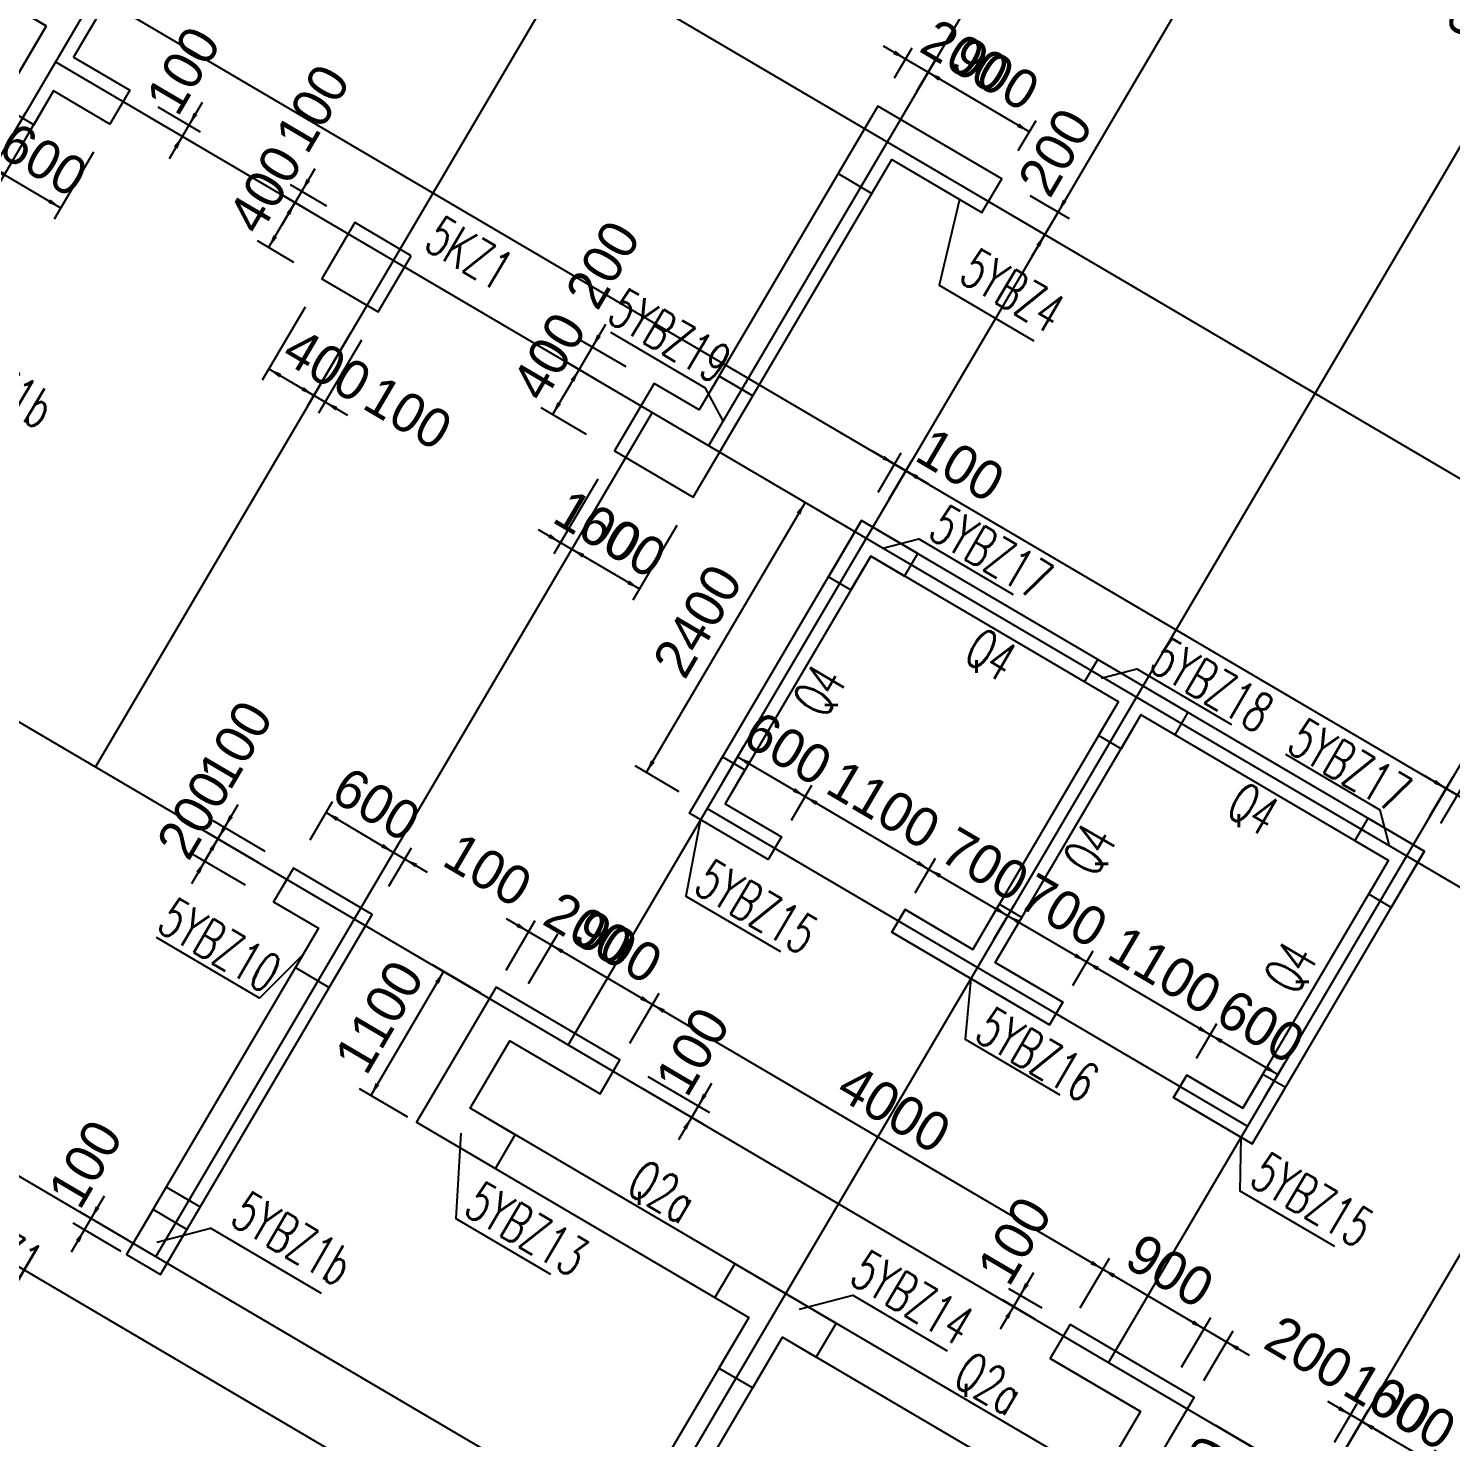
# Model space of a CAD drawing. Extents: x 387171 to 699106, y 11966 to 245688.
# Drawn here: x 504596 to 515486, y 173051 to 183844 of the extents above; entities that cross this region are included whole.
import ezdxf

# ---------------------------------------------------------------- set-up
doc = ezdxf.new("R2010")
doc.units = 0
doc.header["$LTSCALE"] = 100
doc.header["$MEASUREMENT"] = 0
doc.linetypes.add('DASHED', pattern=[19.05, 12.7, -6.35])
for name, color, linetype in [('b边缘构件', 235, 'Continuous'), ('colu-主楼', 7, 'Continuous'), ('COLU_DASH', 9, 'DASHED'), ('DIM', 3, 'Continuous'), ('DOTE', 253, 'Continuous'), ('wall-主楼', 2, 'Continuous'), ('Y阴影', 254, 'Continuous'), ('剪力墙身标注', 7, 'Continuous'), ('小尺寸', 4, 'Continuous'), ('边缘构件标注', 1, 'Continuous')]:
    doc.layers.add(name, color=color, linetype=linetype)
doc.styles.add('hztxt', font='hztxt')
doc.styles.get("Standard").update_dxf_attribs({"font": 'standard'})
doc.dimstyles.get("Standard").update_dxf_attribs({"dimtxt": 300, "dimasz": 100, "dimexe": 100, "dimexo": 250, "dimgap": 100, "dimtad": 0, "dimtoh": 1, "dimdec": 0, "dimdsep": 46, "dimcen": 0.09, "dimclrt": 7, "dimadec": 0, "dimazin": 0, "dimtfac": 1, "dimtdec": 4, "dimtofl": 0, "dimtmove": 0, "dimatfit": 3, "dimfxl": 1, "dimtolj": 1, "dimtzin": 0, "dimarcsym": 0})

# ---------------------------------------------------------------- blocks, each defined once
blk = doc.blocks.new('*D3024')
at = {"layer": '小尺寸', "color": 0, "linetype": 'ByBlock', "lineweight": -2}
for p, q in [((506790, 182769), (506536, 182338)), ((506880, 182483), (506602, 182647)), ((506829, 182397), (506551, 182561))]:
    blk.add_line(p, q, dxfattribs=at)
for points in [[(506688, 182596), (506725, 182691), (506753, 182674)], [(506637, 182510), (506601, 182415), (506572, 182432)]]:
    blk.add_solid(points, dxfattribs=at)
at = {"layer": '小尺寸', "color": 7, "linetype": 'Continuous', "lineweight": -2, "insert": (506772, 183232), "char_height": 300, "width": 476.67, "attachment_point": 5, "rotation": 59.5454, "style": 'hztxt'}
blk.add_mtext('100', dxfattribs=at)
blk = doc.blocks.new('*D3217')
at = {"layer": '小尺寸', "color": 0, "linetype": 'ByBlock', "lineweight": -2}
for p, q in [((506829, 182397), (506551, 182561)), ((506637, 182510), (506435, 182165)), ((506627, 182052), (506349, 182216))]:
    blk.add_line(p, q, dxfattribs=at)
for points in [[(506637, 182510), (506601, 182415), (506572, 182432)], [(506435, 182165), (506471, 182260), (506500, 182243)]]:
    blk.add_solid(points, dxfattribs=at)
at = {"layer": '小尺寸', "color": 7, "linetype": 'Continuous', "lineweight": -2, "insert": (506407, 182611), "char_height": 300, "width": 576.67, "attachment_point": 5, "rotation": 59.5454, "style": 'hztxt'}
blk.add_mtext('400', dxfattribs=at)
blk = doc.blocks.new('*D3450')
at = {"layer": '小尺寸', "color": 0, "linetype": 'ByBlock', "lineweight": -2}
for p, q in [((506716, 181710), (506386, 181150)), ((507060, 181507), (506731, 180947)), ((506437, 181236), (506782, 181033))]:
    blk.add_line(p, q, dxfattribs=at)
for points in [[(506437, 181236), (506531, 181200), (506515, 181171)], [(506782, 181033), (506687, 181070), (506704, 181098)]]:
    blk.add_solid(points, dxfattribs=at)
at = {"layer": '小尺寸', "color": 7, "linetype": 'Continuous', "lineweight": -2, "insert": (506883, 181264), "char_height": 300, "width": 576.67, "attachment_point": 5, "rotation": 329.5454, "style": 'hztxt'}
blk.add_mtext('400', dxfattribs=at)
blk = doc.blocks.new('*D3918')
at = {"layer": '小尺寸', "color": 0, "linetype": 'ByBlock', "lineweight": -2}
for p, q in [((507060, 181507), (506731, 180947)), ((507147, 181457), (506817, 180896)), ((506609, 181135), (507040, 180881))]:
    blk.add_line(p, q, dxfattribs=at)
for points in [[(506782, 181033), (506687, 181070), (506704, 181098)], [(506868, 180983), (506962, 180946), (506946, 180917)]]:
    blk.add_solid(points, dxfattribs=at)
at = {"layer": '小尺寸', "color": 7, "linetype": 'Continuous', "lineweight": -2, "insert": (507503, 180899), "char_height": 300, "width": 476.67, "attachment_point": 5, "rotation": 329.5454, "style": 'hztxt'}
blk.add_mtext('100', dxfattribs=at)
blk = doc.blocks.new('*D2906')
at = {"layer": '小尺寸', "color": 0, "linetype": 'ByBlock', "lineweight": -2}
for p, q in [((504572, 183195), (504275, 182688)), ((505093, 182896), (504792, 182384)), ((504325, 182775), (504842, 182470))]:
    blk.add_line(p, q, dxfattribs=at)
for points in [[(504325, 182775), (504420, 182738), (504403, 182709)], [(504842, 182470), (504748, 182507), (504765, 182535)]]:
    blk.add_solid(points, dxfattribs=at)
at = {"layer": '小尺寸', "color": 7, "linetype": 'Continuous', "lineweight": -2, "insert": (504711, 182838), "char_height": 300, "width": 556.67, "attachment_point": 5, "rotation": 329.5454, "style": 'hztxt'}
blk.add_mtext('600', dxfattribs=at)
blk = doc.blocks.new('*D1411')
at = {"layer": '小尺寸', "color": 0, "linetype": 'ByBlock', "lineweight": -2}
for p, q in [((505587, 183244), (505911, 183053)), ((505926, 183276), (505673, 182845)), ((505536, 183157), (505860, 182967))]:
    blk.add_line(p, q, dxfattribs=at)
for points in [[(505825, 183104), (505861, 183199), (505890, 183182)], [(505774, 183018), (505738, 182923), (505709, 182940)]]:
    blk.add_solid(points, dxfattribs=at)
at = {"layer": '小尺寸', "color": 7, "linetype": 'Continuous', "lineweight": -2, "insert": (505781, 183522), "char_height": 300, "width": 476.67, "attachment_point": 5, "rotation": 59.5454, "style": 'hztxt'}
blk.add_mtext('100', dxfattribs=at)
blk = doc.blocks.new('*D4312')
at = {"layer": '小尺寸', "color": 0, "linetype": 'ByBlock', "lineweight": -2}
for p, q in [((509015, 181576), (508711, 181059)), ((509172, 181252), (508827, 181455)), ((509071, 181079), (508726, 181282))]:
    blk.add_line(p, q, dxfattribs=at)
for points in [[(508914, 181404), (508950, 181499), (508979, 181482)], [(508812, 181231), (508776, 181137), (508747, 181154)]]:
    blk.add_solid(points, dxfattribs=at)
at = {"layer": '小尺寸', "color": 7, "linetype": 'Continuous', "lineweight": -2, "insert": (508995, 182035), "char_height": 300, "width": 566.67, "attachment_point": 5, "rotation": 59.5454, "style": 'hztxt'}
blk.add_mtext('200', dxfattribs=at)
blk = doc.blocks.new('*D176')
at = {"layer": '小尺寸', "color": 0, "linetype": 'ByBlock', "lineweight": -2}
for p, q in [((508812, 181231), (508609, 180887)), ((509071, 181079), (508726, 181282)), ((508868, 180734), (508523, 180937))]:
    blk.add_line(p, q, dxfattribs=at)
for points in [[(508812, 181231), (508776, 181137), (508747, 181154)], [(508609, 180887), (508646, 180981), (508674, 180964)]]:
    blk.add_solid(points, dxfattribs=at)
at = {"layer": '小尺寸', "color": 7, "linetype": 'Continuous', "lineweight": -2, "insert": (508582, 181332), "char_height": 300, "width": 576.67, "attachment_point": 5, "rotation": 59.5454, "style": 'hztxt'}
blk.add_mtext('400', dxfattribs=at)
blk = doc.blocks.new('*D414')
at = {"layer": '小尺寸', "color": 0, "linetype": 'ByBlock', "lineweight": -2}
for p, q in [((511140, 183711), (511658, 183407)), ((511228, 183465), (511363, 183696)), ((511400, 183364), (511536, 183595))]:
    blk.add_line(p, q, dxfattribs=at)
for points in [[(511313, 183610), (511218, 183646), (511235, 183675)], [(511485, 183508), (511580, 183472), (511563, 183443)]]:
    blk.add_solid(points, dxfattribs=at)
at = {"layer": '小尺寸', "color": 7, "linetype": 'Continuous', "lineweight": -2, "insert": (511768, 183632), "char_height": 300, "width": 566.67, "attachment_point": 5, "rotation": 329.5454, "style": 'hztxt'}
blk.add_mtext('200', dxfattribs=at)
blk = doc.blocks.new('*D387')
at = {"layer": '小尺寸', "color": 0, "linetype": 'ByBlock', "lineweight": -2}
for p, q in [((511400, 183364), (511536, 183595)), ((511485, 183508), (512261, 183052)), ((512176, 182908), (512312, 183138))]:
    blk.add_line(p, q, dxfattribs=at)
for points in [[(511485, 183508), (511580, 183472), (511563, 183443)], [(512261, 183052), (512166, 183089), (512183, 183117)]]:
    blk.add_solid(points, dxfattribs=at)
at = {"layer": '小尺寸', "color": 7, "linetype": 'Continuous', "lineweight": -2, "insert": (512000, 183496), "char_height": 300, "width": 556.67, "attachment_point": 5, "rotation": 329.5454, "style": 'hztxt'}
blk.add_mtext('900', dxfattribs=at)
blk = doc.blocks.new('*D626')
at = {"layer": '小尺寸', "color": 0, "linetype": 'ByBlock', "lineweight": -2}
for p, q in [((508957, 180392), (508620, 179820)), ((509043, 180342), (508706, 179769)), ((508499, 180007), (508930, 179754))]:
    blk.add_line(p, q, dxfattribs=at)
for points in [[(508671, 179906), (508576, 179942), (508593, 179971)], [(508757, 179855), (508852, 179819), (508835, 179790)]]:
    blk.add_solid(points, dxfattribs=at)
at = {"layer": '小尺寸', "color": 7, "linetype": 'Continuous', "lineweight": -2, "insert": (508958, 180027), "char_height": 300, "width": 476.67, "attachment_point": 5, "rotation": 329.5454, "style": 'hztxt'}
blk.add_mtext('100', dxfattribs=at)
blk = doc.blocks.new('*D3102')
at = {"layer": '小尺寸', "color": 0, "linetype": 'ByBlock', "lineweight": -2}
for p, q in [((509043, 180342), (508706, 179769)), ((509560, 180037), (509224, 179465)), ((508757, 179855), (509274, 179551))]:
    blk.add_line(p, q, dxfattribs=at)
for points in [[(508757, 179855), (508852, 179819), (508835, 179790)], [(509274, 179551), (509180, 179588), (509197, 179616)]]:
    blk.add_solid(points, dxfattribs=at)
at = {"layer": '小尺寸', "color": 7, "linetype": 'Continuous', "lineweight": -2, "insert": (509143, 179919), "char_height": 300, "width": 556.67, "attachment_point": 5, "rotation": 329.5454, "style": 'hztxt'}
blk.add_mtext('600', dxfattribs=at)
blk = doc.blocks.new('*D3319')
at = {"layer": '小尺寸', "color": 0, "linetype": 'ByBlock', "lineweight": -2}
for p, q in [((511056, 180608), (511487, 180355)), ((511102, 180291), (511279, 180593)), ((511188, 180241), (511365, 180542))]:
    blk.add_line(p, q, dxfattribs=at)
for points in [[(511228, 180507), (511134, 180543), (511150, 180572)], [(511314, 180456), (511409, 180420), (511392, 180391)]]:
    blk.add_solid(points, dxfattribs=at)
at = {"layer": '小尺寸', "color": 7, "linetype": 'Continuous', "lineweight": -2, "insert": (511733, 180500), "char_height": 300, "width": 476.67, "attachment_point": 5, "rotation": 329.5454, "style": 'hztxt'}
blk.add_mtext('100', dxfattribs=at)
blk = doc.blocks.new('*D3814')
at = {"layer": '小尺寸', "color": 0, "linetype": 'ByBlock', "lineweight": -2}
for p, q in [((515280, 178125), (515711, 177871)), ((515325, 177808), (515503, 178109)), ((515412, 177757), (515589, 178059))]:
    blk.add_line(p, q, dxfattribs=at)
for points in [[(515452, 178023), (515358, 178059), (515374, 178088)], [(515538, 177972), (515633, 177936), (515616, 177907)]]:
    blk.add_solid(points, dxfattribs=at)
at = {"layer": '小尺寸', "color": 7, "linetype": 'Continuous', "lineweight": -2, "insert": (515957, 178016), "char_height": 300, "width": 476.67, "attachment_point": 5, "rotation": 329.5454, "style": 'hztxt'}
blk.add_mtext('100', dxfattribs=at)
blk = doc.blocks.new('*D4048')
at = {"layer": '小尺寸', "color": 0, "linetype": 'ByBlock', "lineweight": -2}
for p, q in [((510795, 180066), (510457, 180264)), ((510543, 180213), (509327, 178145)), ((509578, 177997), (509241, 178195))]:
    blk.add_line(p, q, dxfattribs=at)
for points in [[(510543, 180213), (510507, 180119), (510478, 180136)], [(509327, 178145), (509363, 178239), (509392, 178222)]]:
    blk.add_solid(points, dxfattribs=at)
at = {"layer": '小尺寸', "color": 7, "linetype": 'Continuous', "lineweight": -2, "insert": (509720, 179306), "char_height": 300, "width": 785, "attachment_point": 5, "rotation": 59.5454, "style": 'hztxt'}
blk.add_mtext('2400', dxfattribs=at)
blk = doc.blocks.new('*D2157')
at = {"layer": '小尺寸', "color": 0, "linetype": 'ByBlock', "lineweight": -2}
for p, q in [((509921, 178085), (510077, 178351)), ((510026, 178265), (510543, 177961)), ((510438, 177781), (510594, 178047))]:
    blk.add_line(p, q, dxfattribs=at)
for points in [[(510026, 178265), (510121, 178229), (510104, 178200)], [(510543, 177961), (510449, 177997), (510466, 178026)]]:
    blk.add_solid(points, dxfattribs=at)
at = {"layer": '小尺寸', "color": 7, "linetype": 'Continuous', "lineweight": -2, "insert": (510411, 178328), "char_height": 300, "width": 556.67, "attachment_point": 5, "rotation": 329.5454, "style": 'hztxt'}
blk.add_mtext('600', dxfattribs=at)
blk = doc.blocks.new('*D2389')
at = {"layer": '小尺寸', "color": 0, "linetype": 'ByBlock', "lineweight": -2}
for p, q in [((510438, 177781), (510594, 178047)), ((510543, 177961), (511491, 177403)), ((511386, 177224), (511542, 177489))]:
    blk.add_line(p, q, dxfattribs=at)
for points in [[(510543, 177961), (510638, 177924), (510621, 177896)], [(511491, 177403), (511397, 177440), (511414, 177468)]]:
    blk.add_solid(points, dxfattribs=at)
at = {"layer": '小尺寸', "color": 7, "linetype": 'Continuous', "lineweight": -2, "insert": (511144, 177898), "char_height": 300, "width": 685, "attachment_point": 5, "rotation": 329.5454, "style": 'hztxt'}
blk.add_mtext('1100', dxfattribs=at)
blk = doc.blocks.new('*D2358')
at = {"layer": '小尺寸', "color": 0, "linetype": 'ByBlock', "lineweight": -2}
for p, q in [((511386, 177224), (511542, 177489)), ((511491, 177403), (512095, 177048)), ((511989, 176869), (512146, 177135))]:
    blk.add_line(p, q, dxfattribs=at)
for points in [[(511491, 177403), (511586, 177367), (511569, 177338)], [(512095, 177048), (512000, 177085), (512017, 177113)]]:
    blk.add_solid(points, dxfattribs=at)
at = {"layer": '小尺寸', "color": 7, "linetype": 'Continuous', "lineweight": -2, "insert": (511920, 177441), "char_height": 300, "width": 566.67, "attachment_point": 5, "rotation": 329.5454, "style": 'hztxt'}
blk.add_mtext('700', dxfattribs=at)
blk = doc.blocks.new('*D2586')
at = {"layer": '小尺寸', "color": 0, "linetype": 'ByBlock', "lineweight": -2}
for p, q in [((511989, 176869), (512146, 177135)), ((512095, 177048), (512698, 176694)), ((512593, 176514), (512749, 176780))]:
    blk.add_line(p, q, dxfattribs=at)
for points in [[(512095, 177048), (512190, 177012), (512173, 176983)], [(512698, 176694), (512604, 176730), (512621, 176759)]]:
    blk.add_solid(points, dxfattribs=at)
at = {"layer": '小尺寸', "color": 7, "linetype": 'Continuous', "lineweight": -2, "insert": (512523, 177087), "char_height": 300, "width": 566.67, "attachment_point": 5, "rotation": 329.5454, "style": 'hztxt'}
blk.add_mtext('700', dxfattribs=at)
blk = doc.blocks.new('*D2831')
at = {"layer": '小尺寸', "color": 0, "linetype": 'ByBlock', "lineweight": -2}
for p, q in [((512593, 176514), (512749, 176780)), ((512698, 176694), (513647, 176136)), ((513541, 175957), (513697, 176222))]:
    blk.add_line(p, q, dxfattribs=at)
for points in [[(512698, 176694), (512793, 176657), (512776, 176629)], [(513647, 176136), (513552, 176172), (513569, 176201)]]:
    blk.add_solid(points, dxfattribs=at)
at = {"layer": '小尺寸', "color": 7, "linetype": 'Continuous', "lineweight": -2, "insert": (513299, 176630), "char_height": 300, "width": 685, "attachment_point": 5, "rotation": 329.5454, "style": 'hztxt'}
blk.add_mtext('1100', dxfattribs=at)
blk = doc.blocks.new('*D826')
at = {"layer": '小尺寸', "color": 0, "linetype": 'ByBlock', "lineweight": -2}
for p, q in [((513541, 175957), (513697, 176222)), ((513647, 176136), (514164, 175832)), ((514058, 175653), (514214, 175918))]:
    blk.add_line(p, q, dxfattribs=at)
for points in [[(513647, 176136), (513741, 176100), (513724, 176071)], [(514164, 175832), (514069, 175868), (514086, 175897)]]:
    blk.add_solid(points, dxfattribs=at)
at = {"layer": '小尺寸', "color": 7, "linetype": 'Continuous', "lineweight": -2, "insert": (514032, 176200), "char_height": 300, "width": 556.67, "attachment_point": 5, "rotation": 329.5454, "style": 'hztxt'}
blk.add_mtext('600', dxfattribs=at)
blk = doc.blocks.new('*D1571')
at = {"layer": '小尺寸', "color": 0, "linetype": 'ByBlock', "lineweight": -2}
for p, q in [((506752, 177629), (506925, 177924)), ((506875, 177838), (507392, 177533)), ((507269, 177324), (507443, 177620))]:
    blk.add_line(p, q, dxfattribs=at)
for points in [[(506875, 177838), (506969, 177801), (506952, 177773)], [(507392, 177533), (507297, 177570), (507314, 177598)]]:
    blk.add_solid(points, dxfattribs=at)
at = {"layer": '小尺寸', "color": 7, "linetype": 'Continuous', "lineweight": -2, "insert": (507260, 177901), "char_height": 300, "width": 556.67, "attachment_point": 5, "rotation": 329.5454, "style": 'hztxt'}
blk.add_mtext('600', dxfattribs=at)
blk = doc.blocks.new('*D1835')
at = {"layer": '小尺寸', "color": 0, "linetype": 'ByBlock', "lineweight": -2}
for p, q in [((507219, 177635), (507650, 177381)), ((507269, 177324), (507443, 177620)), ((507355, 177274), (507529, 177569))]:
    blk.add_line(p, q, dxfattribs=at)
for points in [[(507392, 177533), (507297, 177570), (507314, 177598)], [(507478, 177483), (507573, 177446), (507556, 177418)]]:
    blk.add_solid(points, dxfattribs=at)
at = {"layer": '小尺寸', "color": 7, "linetype": 'Continuous', "lineweight": -2, "insert": (508114, 177399), "char_height": 300, "width": 476.67, "attachment_point": 5, "rotation": 329.5454, "style": 'hztxt'}
blk.add_mtext('100', dxfattribs=at)
blk = doc.blocks.new('*D2095')
at = {"layer": '小尺寸', "color": 0, "linetype": 'ByBlock', "lineweight": -2}
for p, q in [((506199, 177896), (505945, 177465)), ((506409, 177540), (506011, 177774)), ((506359, 177454), (505960, 177688))]:
    blk.add_line(p, q, dxfattribs=at)
for points in [[(506097, 177723), (506134, 177818), (506162, 177801)], [(506047, 177637), (506010, 177543), (505982, 177559)]]:
    blk.add_solid(points, dxfattribs=at)
at = {"layer": '小尺寸', "color": 7, "linetype": 'Continuous', "lineweight": -2, "insert": (506181, 178359), "char_height": 300, "width": 476.67, "attachment_point": 5, "rotation": 59.5454, "style": 'hztxt'}
blk.add_mtext('100', dxfattribs=at)
blk = doc.blocks.new('*D336')
at = {"layer": '小尺寸', "color": 0, "linetype": 'ByBlock', "lineweight": -2}
for p, q in [((506148, 177810), (505844, 177292)), ((506359, 177454), (505960, 177688)), ((506257, 177281), (505859, 177515))]:
    blk.add_line(p, q, dxfattribs=at)
for points in [[(506047, 177637), (506083, 177732), (506112, 177715)], [(505945, 177465), (505909, 177370), (505880, 177387)]]:
    blk.add_solid(points, dxfattribs=at)
at = {"layer": '小尺寸', "color": 7, "linetype": 'Continuous', "lineweight": -2, "insert": (505864, 177820), "char_height": 300, "width": 566.67, "attachment_point": 5, "rotation": 59.5454, "style": 'hztxt'}
blk.add_mtext('200', dxfattribs=at)
blk = doc.blocks.new('*D566')
at = {"layer": '小尺寸', "color": 0, "linetype": 'ByBlock', "lineweight": -2}
for p, q in [((505176, 174901), (504923, 174470)), ((505305, 174477), (504938, 174693)), ((505356, 174563), (504989, 174779))]:
    blk.add_line(p, q, dxfattribs=at)
for points in [[(505075, 174728), (505111, 174823), (505140, 174806)], [(505024, 174642), (504988, 174547), (504959, 174564)]]:
    blk.add_solid(points, dxfattribs=at)
at = {"layer": '小尺寸', "color": 7, "linetype": 'Continuous', "lineweight": -2, "insert": (505031, 175147), "char_height": 300, "width": 476.67, "attachment_point": 5, "rotation": 59.5454, "style": 'hztxt'}
blk.add_mtext('100', dxfattribs=at)
blk = doc.blocks.new('*D820')
at = {"layer": '小尺寸', "color": 0, "linetype": 'ByBlock', "lineweight": -2}
for p, q in [((508253, 176630), (508477, 177011)), ((508254, 177027), (508771, 176722)), ((508425, 176529), (508649, 176910))]:
    blk.add_line(p, q, dxfattribs=at)
for points in [[(508426, 176925), (508332, 176962), (508349, 176990)], [(508599, 176824), (508693, 176787), (508676, 176759)]]:
    blk.add_solid(points, dxfattribs=at)
at = {"layer": '小尺寸', "color": 7, "linetype": 'Continuous', "lineweight": -2, "insert": (508882, 176947), "char_height": 300, "width": 566.67, "attachment_point": 5, "rotation": 329.5454, "style": 'hztxt'}
blk.add_mtext('200', dxfattribs=at)
blk = doc.blocks.new('*D1070')
at = {"layer": '小尺寸', "color": 0, "linetype": 'ByBlock', "lineweight": -2}
for p, q in [((508425, 176529), (508649, 176910)), ((508599, 176824), (509375, 176368)), ((509201, 176072), (509425, 176454))]:
    blk.add_line(p, q, dxfattribs=at)
for points in [[(508599, 176824), (508693, 176787), (508676, 176759)], [(509375, 176368), (509280, 176404), (509297, 176433)]]:
    blk.add_solid(points, dxfattribs=at)
at = {"layer": '小尺寸', "color": 7, "linetype": 'Continuous', "lineweight": -2, "insert": (509113, 176811), "char_height": 300, "width": 556.67, "attachment_point": 5, "rotation": 329.5454, "style": 'hztxt'}
blk.add_mtext('900', dxfattribs=at)
blk = doc.blocks.new('*D1037')
at = {"layer": '小尺寸', "color": 0, "linetype": 'ByBlock', "lineweight": -2}
for p, q in [((509201, 176072), (509425, 176454)), ((509375, 176368), (512823, 174340)), ((512649, 174045), (512873, 174426))]:
    blk.add_line(p, q, dxfattribs=at)
for points in [[(509375, 176368), (509469, 176331), (509452, 176303)], [(512823, 174340), (512728, 174377), (512745, 174405)]]:
    blk.add_solid(points, dxfattribs=at)
at = {"layer": '小尺寸', "color": 7, "linetype": 'Continuous', "lineweight": -2, "insert": (511225, 175569), "char_height": 300, "width": 790, "attachment_point": 5, "rotation": 329.5454, "style": 'hztxt'}
blk.add_mtext('4000', dxfattribs=at)
blk = doc.blocks.new('*D3481')
at = {"layer": '小尺寸', "color": 0, "linetype": 'ByBlock', "lineweight": -2}
for p, q in [((512649, 174045), (512873, 174426)), ((512823, 174340), (513598, 173884)), ((513425, 173589), (513649, 173970))]:
    blk.add_line(p, q, dxfattribs=at)
for points in [[(512823, 174340), (512917, 174304), (512900, 174275)], [(513598, 173884), (513504, 173920), (513521, 173949)]]:
    blk.add_solid(points, dxfattribs=at)
at = {"layer": '小尺寸', "color": 7, "linetype": 'Continuous', "lineweight": -2, "insert": (513337, 174328), "char_height": 300, "width": 556.67, "attachment_point": 5, "rotation": 329.5454, "style": 'hztxt'}
blk.add_mtext('900', dxfattribs=at)
blk = doc.blocks.new('*D3724')
at = {"layer": '小尺寸', "color": 0, "linetype": 'ByBlock', "lineweight": -2}
for p, q in [((513425, 173589), (513649, 173970)), ((513426, 173985), (513943, 173681)), ((513597, 173487), (513822, 173869))]:
    blk.add_line(p, q, dxfattribs=at)
for points in [[(513598, 173884), (513504, 173920), (513521, 173949)], [(513771, 173783), (513866, 173746), (513849, 173718)]]:
    blk.add_solid(points, dxfattribs=at)
at = {"layer": '小尺寸', "color": 7, "linetype": 'Continuous', "lineweight": -2, "insert": (514402, 173702), "char_height": 300, "width": 566.67, "attachment_point": 5, "rotation": 329.5454, "style": 'hztxt'}
blk.add_mtext('200', dxfattribs=at)
blk = doc.blocks.new('*D3935')
at = {"layer": '小尺寸', "color": 0, "linetype": 'ByBlock', "lineweight": -2}
for p, q in [((509340, 175816), (509811, 175540)), ((509290, 175730), (509760, 175454)), ((509826, 175763), (509573, 175332))]:
    blk.add_line(p, q, dxfattribs=at)
for points in [[(509725, 175590), (509761, 175685), (509790, 175668)], [(509674, 175504), (509638, 175410), (509609, 175426)]]:
    blk.add_solid(points, dxfattribs=at)
at = {"layer": '小尺寸', "color": 7, "linetype": 'Continuous', "lineweight": -2, "insert": (509681, 176009), "char_height": 300, "width": 476.67, "attachment_point": 5, "rotation": 59.5454, "style": 'hztxt'}
blk.add_mtext('100', dxfattribs=at)
blk = doc.blocks.new('*D59')
at = {"layer": '小尺寸', "color": 0, "linetype": 'ByBlock', "lineweight": -2}
for p, q in [((512292, 174313), (512038, 173882)), ((512358, 174042), (512104, 174191)), ((512307, 173956), (512054, 174105))]:
    blk.add_line(p, q, dxfattribs=at)
for points in [[(512190, 174141), (512227, 174235), (512256, 174218)], [(512140, 174055), (512103, 173960), (512075, 173977)]]:
    blk.add_solid(points, dxfattribs=at)
at = {"layer": '小尺寸', "color": 7, "linetype": 'Continuous', "lineweight": -2, "insert": (512146, 174559), "char_height": 300, "width": 476.67, "attachment_point": 5, "rotation": 59.5454, "style": 'hztxt'}
blk.add_mtext('100', dxfattribs=at)
blk = doc.blocks.new('*D3487')
at = {"layer": '小尺寸', "color": 0, "linetype": 'ByBlock', "lineweight": -2}
for p, q in [((514682, 172965), (514856, 173261)), ((515323, 172870), (514805, 173174)), ((515200, 172661), (515373, 172956))]:
    blk.add_line(p, q, dxfattribs=at)
for points in [[(514805, 173174), (514900, 173138), (514883, 173109)], [(515323, 172870), (515228, 172907), (515245, 172935)]]:
    blk.add_solid(points, dxfattribs=at)
at = {"layer": '小尺寸', "color": 7, "linetype": 'Continuous', "lineweight": -2, "insert": (515191, 173238), "char_height": 300, "width": 556.67, "attachment_point": 5, "rotation": 329.5454, "style": 'hztxt'}
blk.add_mtext('600', dxfattribs=at)
blk = doc.blocks.new('*D1839')
at = {"layer": '小尺寸', "color": 0, "linetype": 'ByBlock', "lineweight": -2}
for p, q in [((514978, 173073), (514547, 173326)), ((514596, 173016), (514770, 173311)), ((514682, 172965), (514856, 173261))]:
    blk.add_line(p, q, dxfattribs=at)
for points in [[(514719, 173225), (514624, 173261), (514641, 173290)], [(514805, 173174), (514900, 173138), (514883, 173109)]]:
    blk.add_solid(points, dxfattribs=at)
at = {"layer": '小尺寸', "color": 7, "linetype": 'Continuous', "lineweight": -2, "insert": (515007, 173346), "char_height": 300, "width": 476.67, "attachment_point": 5, "rotation": 329.5454, "style": 'hztxt'}
blk.add_mtext('100', dxfattribs=at)
blk = doc.blocks.new('*D2728')
at = {"layer": '小尺寸', "color": 0, "linetype": 'ByBlock', "lineweight": -2}
for p, q in [((513686, 173145), (514056, 172928)), ((513970, 172979), (513412, 172030)), ((513129, 172197), (513498, 171980))]:
    blk.add_line(p, q, dxfattribs=at)
for points in [[(513970, 172979), (513933, 172884), (513904, 172901)], [(513412, 172030), (513448, 172125), (513477, 172108)]]:
    blk.add_solid(points, dxfattribs=at)
at = {"layer": '小尺寸', "color": 7, "linetype": 'Continuous', "lineweight": -2, "insert": (513475, 172631), "char_height": 300, "width": 685, "attachment_point": 5, "rotation": 59.5454, "style": 'hztxt'}
blk.add_mtext('1100', dxfattribs=at)
blk = doc.blocks.new('*D2952')
at = {"layer": '小尺寸', "color": 0, "linetype": 'ByBlock', "lineweight": -2}
for p, q in [((508059, 176454), (507689, 176671)), ((507775, 176621), (507218, 175672)), ((507501, 175506), (507132, 175723))]:
    blk.add_line(p, q, dxfattribs=at)
for points in [[(507775, 176621), (507739, 176526), (507710, 176543)], [(507218, 175672), (507254, 175767), (507283, 175750)]]:
    blk.add_solid(points, dxfattribs=at)
at = {"layer": '小尺寸', "color": 7, "linetype": 'Continuous', "lineweight": -2, "insert": (507281, 176273), "char_height": 300, "width": 685, "attachment_point": 5, "rotation": 59.5454, "style": 'hztxt'}
blk.add_mtext('1100', dxfattribs=at)
blk = doc.blocks.new('*D428')
at = {"layer": '小尺寸', "color": 0, "linetype": 'ByBlock', "lineweight": -2}
for p, q in [((512265, 182565), (512566, 182388)), ((512582, 182611), (512277, 182094)), ((512163, 182393), (512465, 182215))]:
    blk.add_line(p, q, dxfattribs=at)
for points in [[(512480, 182439), (512517, 182533), (512545, 182516)], [(512379, 182266), (512342, 182171), (512314, 182188)]]:
    blk.add_solid(points, dxfattribs=at)
at = {"layer": '小尺寸', "color": 7, "linetype": 'Continuous', "lineweight": -2, "insert": (512459, 182896), "char_height": 300, "width": 566.67, "attachment_point": 5, "rotation": 59.5454, "style": 'hztxt'}
blk.add_mtext('200', dxfattribs=at)
blk = doc.blocks.new('*D471')
at = {"layer": 'DIM', "color": 0, "linetype": 'ByBlock', "lineweight": -2}
for p, q in [((516058, 185088), (515777, 185088)), ((515877, 184838), (515877, 185088)), ((516058, 184838), (515777, 184838))]:
    blk.add_line(p, q, dxfattribs=at)
for points in [[(515877, 185088), (515894, 184988), (515860, 184988)], [(515877, 184838), (515860, 184938), (515894, 184938)]]:
    blk.add_solid(points, dxfattribs=at)
at = {"layer": 'DIM', "color": 7, "linetype": 'Continuous', "lineweight": -2, "insert": (515627, 184112), "char_height": 300, "width": 566.67, "attachment_point": 5, "rotation": 270, "style": 'hztxt'}
blk.add_mtext('250', dxfattribs=at)

msp = doc.modelspace()

# ---------------------------------------------------------------- hatches: boundary and pattern name
at = {"layer": 'Y阴影'}
h = msp.add_hatch(dxfattribs=at)
h.set_pattern_fill('ANSI31', color=256, scale=25, angle=-30.45463, style=0)
h.set_pattern_definition([])
edge = h.paths.add_edge_path(flags=0)
edge.add_line((504378, 183258.8), (504731.5, 183860.1))
edge.add_arc((504729.4, 183861.3), 2.5, 329.54537, 419.54537)
edge.add_line((504730.7, 183863.5), (504560.4, 183963.6))
edge.add_line((504560.4, 183963.6), (504660.5, 184133.9))
edge.add_arc((504658.3, 184135.1), 2.5, 329.54537, 419.54537)
edge.add_line((504659.6, 184137.3), (504403.2, 184288.1))
edge.add_line((504403.2, 184288.1), (504555.2, 184546.7))
edge.add_line((504555.2, 184546.7), (505244.8, 184141.2))
edge.add_line((505244.8, 184141.2), (504940.7, 183624))
edge.add_line((504940.7, 183624), (505371.8, 183370.6))
edge.add_line((505371.8, 183370.6), (505219.7, 183111.9))
edge.add_line((505219.7, 183111.9), (504788.7, 183365.4))
edge.add_line((504788.7, 183365.4), (504636.6, 183106.8))
edge.add_line((504636.6, 183106.8), (504378, 183258.8))
h = msp.add_hatch(dxfattribs=at)
h.set_pattern_fill('ANSI31', color=256, scale=25, angle=-30.45463, style=0)
h.set_pattern_definition([])
h.paths.add_polyline_path([(511101.1, 183249.9), (510796.8, 182732.5), (511055.4, 182580.4), (511207.5, 182839), (511897.1, 182433.5), (512049.3, 182692.4)], flags=0)
h = msp.add_hatch(dxfattribs=at)
h.set_pattern_fill('ANSI31', color=256, scale=25, angle=-30.45463, style=0)
h.set_pattern_definition([])
h.paths.add_polyline_path([(510143.1, 181028.8), (509884.5, 181180.8), (509732.6, 180922.5), (509387.8, 181125.2), (509083.5, 180607.7), (509686.9, 180252.9)], flags=0)
h = msp.add_hatch(dxfattribs=at)
h.set_pattern_fill('ANSI31', color=256, scale=25, angle=-30.45463, style=0)
h.set_pattern_definition([])
h.paths.add_polyline_path([(510974.8, 180075.7), (510721.4, 179644.7), (510893.8, 179543.3), (511045.8, 179802), (511304.4, 179649.9), (511405.8, 179822.3)], flags=0)
h = msp.add_hatch(dxfattribs=at)
h.set_pattern_fill('ANSI31', color=256, scale=25, angle=-30.45463, style=0)
h.set_pattern_definition([])
h.paths.add_polyline_path([(513474.7, 178605.8), (512785.1, 179011.3), (512683.7, 178838.9), (512942.3, 178686.9), (512790.2, 178428.3), (512962.6, 178326.9), (513114.7, 178585.5), (513373.3, 178433.4)], flags=0)
h = msp.add_hatch(dxfattribs=at)
h.set_pattern_fill('ANSI31', color=256, scale=25, angle=-30.45463, style=0)
h.set_pattern_definition([])
h.paths.add_polyline_path([(509657, 177834.5), (509910.4, 178265.5), (510082.8, 178164.1), (509930.8, 177905.5), (510361.8, 177652.1), (510260.4, 177479.7)], flags=0)
h = msp.add_hatch(dxfattribs=at)
h.set_pattern_fill('ANSI31', color=256, scale=25, angle=-30.45463, style=0)
h.set_pattern_definition([])
h.paths.add_polyline_path([(515285, 177541.5), (515031.5, 177110.4), (514859.1, 177211.8), (515011.2, 177470.4), (514752.6, 177622.5), (514853.9, 177794.9)], flags=0)
h = msp.add_hatch(dxfattribs=at)
h.set_pattern_fill('ANSI31', color=256, scale=25, angle=-30.45463, style=0)
h.set_pattern_definition([])
h.paths.add_polyline_path([(506624.9, 177413.1), (506472.9, 177154.5), (506817.8, 176951.7), (506640.4, 176650), (506899, 176497.9), (507228.5, 177058.2)], flags=0)
h = msp.add_hatch(dxfattribs=at)
h.set_pattern_fill('ANSI31', color=256, scale=25, angle=-30.45463, style=0)
h.set_pattern_definition([])
h.paths.add_polyline_path([(512030, 177135.2), (511827.2, 176790.4), (511309.9, 177094.6), (511208.6, 176922.2), (512415.5, 176212.5), (512516.9, 176384.9), (511999.6, 176689), (512202.4, 177033.8)], flags=0)
h = msp.add_hatch(dxfattribs=at)
h.set_pattern_fill('ANSI31', color=256, scale=25, angle=-30.45463, style=0)
h.set_pattern_definition([])
h.paths.add_polyline_path([(508176.7, 176500.7), (507568.5, 175466.3), (508171.9, 175111.5), (508324, 175370.1), (507979.2, 175572.8), (508283.3, 176090), (508972.9, 175684.6), (509125, 175943.2)], flags=0)
h = msp.add_hatch(dxfattribs=at)
h.set_pattern_fill('ANSI31', color=256, scale=25, angle=-30.45463, style=0)
h.set_pattern_definition([])
h.paths.add_polyline_path([(513967.1, 175300.2), (514220.6, 175731.2), (514048.1, 175832.6), (513896.1, 175574), (513465.1, 175827.4), (513363.7, 175655)], flags=0)
h = msp.add_hatch(dxfattribs=at)
h.set_pattern_fill('ANSI31', color=256, scale=25, angle=-30.45463, style=0)
h.set_pattern_definition([])
h.paths.add_polyline_path([(505550.7, 174796.6), (505347.9, 174451.8), (505606.6, 174299.7), (505809.3, 174644.6)], flags=0)
h = msp.add_hatch(dxfattribs=at)
h.set_pattern_fill('ANSI31', color=256, scale=25, angle=-30.45463, style=0)
h.set_pattern_definition([])
h.paths.add_polyline_path([(510004.9, 174381.7), (509852.9, 174123.1), (510111.5, 173971), (509883.4, 173583.1), (510142, 173431.1), (510370.1, 173819), (510628.7, 173666.9), (510780.8, 173925.5)], flags=0)
h = msp.add_hatch(dxfattribs=at)
h.set_pattern_fill('ANSI31', color=256, scale=25, angle=-30.45463, style=0)
h.set_pattern_definition([])
h.paths.add_polyline_path([(512573.1, 173915.7), (512421, 173657.1), (513110.7, 173251.6), (512806.5, 172734.4), (512461.7, 172937.2), (512309.7, 172678.6), (512913.1, 172323.8), (513521.3, 173358.2)], flags=0)

# ---------------------------------------------------------------- linework, layer by layer
at = {"layer": 'b边缘构件'}
msp.add_lwpolyline([(504378, 183258.8), (504731.5, 183860.1, 0.4142136), (504730.7, 183863.5), (504560.4, 183963.6), (504660.5, 184133.9, 0.4142136), (504659.6, 184137.3), (504403.2, 184288.1), (504555.2, 184546.7), (505244.8, 184141.2), (504940.7, 183624), (505371.8, 183370.6), (505219.7, 183111.9), (504788.7, 183365.4), (504636.6, 183106.8)], format="xyb", close=True, dxfattribs=at)
for points in [[(511101.1, 183249.9), (510796.8, 182732.5), (511055.4, 182580.4), (511207.5, 182839), (511897.1, 182433.5), (512049.3, 182692.4), (511101.1, 183249.9)], [(510143.1, 181028.8), (509884.5, 181180.8), (509732.6, 180922.5), (509387.8, 181125.2), (509083.5, 180607.7), (509686.9, 180252.9), (510143.1, 181028.8)], [(510974.8, 180075.7), (510721.4, 179644.7), (510893.8, 179543.3), (511045.8, 179802), (511304.4, 179649.9), (511405.8, 179822.3), (510974.8, 180075.7)], [(512962.6, 178326.9), (512790.2, 178428.3), (512942.3, 178686.9), (512683.7, 178838.9), (512785.1, 179011.3), (513474.7, 178605.8), (513373.3, 178433.4), (513114.7, 178585.5), (512962.6, 178326.9)], [(509657, 177834.5), (509910.4, 178265.5), (510082.8, 178164.1), (509930.8, 177905.5), (510361.8, 177652.1), (510260.4, 177479.7), (509657, 177834.5)], [(515285, 177541.5), (515031.5, 177110.4), (514859.1, 177211.8), (515011.2, 177470.4), (514752.6, 177622.5), (514853.9, 177794.9), (515285, 177541.5)], [(506624.9, 177413.1), (506472.9, 177154.5), (506817.8, 176951.7), (506640.4, 176650), (506899, 176497.9), (507228.5, 177058.2), (506624.9, 177413.1)], [(508176.7, 176500.7), (507568.5, 175466.3), (508171.9, 175111.5), (508324, 175370.1), (507979.2, 175572.8), (508283.3, 176090), (508972.9, 175684.6), (509125, 175943.2), (508176.7, 176500.7)], [(513967.1, 175300.2), (514220.6, 175731.2), (514048.1, 175832.6), (513896.1, 175574), (513465.1, 175827.4), (513363.7, 175655), (513967.1, 175300.2)], [(505550.7, 174796.6), (505347.9, 174451.8), (505606.6, 174299.7), (505809.3, 174644.6), (505550.7, 174796.6)], [(510004.9, 174381.7), (509852.9, 174123.1), (510111.5, 173971), (509883.4, 173583.1), (510142, 173431.1), (510370.1, 173819), (510628.7, 173666.9), (510780.8, 173925.5), (510004.9, 174381.7)], [(512573.1, 173915.7), (512421, 173657.1), (513110.7, 173251.6), (512806.5, 172734.4), (512461.7, 172937.2), (512309.7, 172678.6), (512913.1, 172323.8), (513521.3, 173358.2), (512573.1, 173915.7)]]:
    msp.add_lwpolyline(points, dxfattribs=at)
msp.add_lwpolyline([(512030, 177135.2), (511827.2, 176790.4), (511309.9, 177094.6), (511208.6, 176922.2), (512415.5, 176212.5), (512516.9, 176384.9), (511999.6, 176689), (512202.4, 177033.8)], close=True, dxfattribs=at)
at = {"layer": 'colu-主楼'}
msp.add_lwpolyline([(507526.7, 182103.1), (507095.7, 182356.6), (506842.2, 181925.6), (507273.2, 181672.1)], close=True, dxfattribs=at)
at = {"layer": 'COLU_DASH'}
for p, q in [((509884.6, 181181.1), (510143.3, 181029)), ((505652.1, 174969), (505910.7, 174817))]:
    msp.add_line(p, q, dxfattribs=at)
at = {"layer": 'DOTE'}
for p, q in [((490960.9, 194859.3), (536912.8, 167840.5)), ((489896.5, 193049), (523813.7, 173106.4)), ((511538.3, 189123.2), (505108.8, 178188.2)), ((487311.5, 188652.7), (528297.4, 164553.8)), ((513952, 187704.1), (509803.3, 180648.2)), ((515158.9, 186994.5), (508729.3, 176059.4)), ((517227.7, 185778), (508010.6, 170102.1)), ((522507.5, 163782.3), (485487, 185549.6)), ((519296.6, 184561.5), (512867.1, 173626.5)), ((505107.7, 184105.2), (495588.5, 167915.5)), ((504803.5, 183587.9), (535544.3, 165513.1)), ((509372.3, 180901.6), (505571, 174436.6)), ((509793.7, 177869.7), (513931.5, 175436.8)), ((516785.8, 176542.7), (512984.5, 170077.7)), ((531878.7, 158968.3), (502295.3, 176362.7))]:
    msp.add_line(p, q, dxfattribs=at)
at = {"layer": 'wall-主楼'}
msp.add_line((513110.7, 173251.6), (512421, 173657.1), dxfattribs=at)
for points in [[(504403, 184287.8), (504555.1, 184546.4), (505244.7, 184140.9), (504940.6, 183623.7), (505371.6, 183370.3), (505219.5, 183111.7), (504788.5, 183365.1), (503318.6, 180865.2), (503060, 181017.3), (504732.7, 183862), (504560.3, 183963.3), (504661.6, 184135.8)], [(512049.2, 182692.2), (511100.9, 183249.7), (509732.4, 180922.2), (509387.6, 181125), (509083.5, 180607.7), (509686.9, 180252.9), (511207.5, 182839), (511897.1, 182433.5)], [(510361.8, 177652.1), (510260.4, 177479.7), (509657, 177834.5), (510974.8, 180075.7), (515284.9, 177541.4), (513967.1, 175300.2), (513363.7, 175655), (513465.1, 175827.4), (513896.1, 175574), (515011.2, 177470.4), (513114.7, 178585.5), (511999.6, 176689), (512516.8, 176384.9), (512415.5, 176212.5), (511208.6, 176922.1), (511310, 177094.5), (511827.2, 176790.4), (512942.3, 178686.9), (511045.8, 179802), (509930.8, 177905.5)], [(507228.5, 177058.2), (506625.1, 177413), (506473, 177154.4), (506817.8, 176951.7), (505347.9, 174451.8), (505606.6, 174299.7)], [(512573.1, 173915.7), (512421, 173657.1), (513110.7, 173251.6), (512806.5, 172734.4), (507979.2, 175572.8), (508283.3, 176090), (508972.9, 175684.6), (509125, 175943.2), (508176.7, 176500.7), (507568.5, 175466.3), (510111.5, 173971), (507881.3, 170178.1), (508139.9, 170026), (510370.1, 173819), (512913.1, 172323.8), (513521.3, 173358.2)]]:
    msp.add_lwpolyline(points, close=True, dxfattribs=at)
at = {"layer": '边缘构件标注', "color": 200}
for p, q in [((506365.3, 176417.5), (505577.1, 176881)), ((506365.3, 176417.5), (506699.8, 176751)), ((505578.6, 174548.2), (505989.3, 174654.7)), ((506839.5, 174154.8), (505989.3, 174654.7))]:
    msp.add_line(p, q, dxfattribs=at)
for points in [[(511724.7, 182534.9), (511570.3, 181877.7), (512294.4, 181451.9)], [(509919.1, 180832.7), (509779.5, 181088.4), (509055.4, 181514.2)], [(511139.6, 179862.8), (511413.4, 179933.9), (512137.5, 179508.1)], [(512809.9, 178867.2), (513083.7, 178938.2), (513807.8, 178512.4)], [(515018.8, 177582), (514947.7, 177855.7), (514223.6, 178281.5)], [(509743.2, 177783.8), (509631.1, 177198.6), (510355.2, 176772.8)], [(511812.1, 176567.3), (511770.1, 176101.4), (512494.2, 175675.7)], [(507906.4, 175383.6), (507869.1, 174728.3), (508593.2, 174302.6)], [(513880.9, 175350.9), (513872.4, 174941.8), (514596.5, 174516)], [(510496.8, 174034.5), (510907.5, 174141), (511631.6, 173715.3)]]:
    msp.add_lwpolyline(points, dxfattribs=at)

# ---------------------------------------------------------------- texts
at = {"layer": '剪力墙身标注', "width": 0.7}
for s, rotation, p in [('Q4', 329.54537, (511742.8, 179007)), ('Q4', 59.54537, (510694.7, 178548.8)), ('Q4', 329.54537, (513751.9, 177825.7)), ('Q4', 59.54537, (512763.4, 177332.2)), ('Q4', 59.54537, (514301.2, 176428.1)), ('Q2a', 329.54537, (509160.2, 174932.6)), ('Q2a', 329.54537, (511661.8, 173462.3))]:
    msp.add_text(s, height=300, rotation=rotation, dxfattribs=at).set_placement(p)
at = {"layer": '边缘构件标注', "color": 200, "width": 0.7}
for s, p in [('5KZ1', (507610.7, 182161.9)), ('5YBZ4', (511707.2, 181913.2)), ('5YBZ19', (509012.2, 181607.1)), ('5YBZ1b', (503838.3, 181255.7)), ('5YBZ17', (511471.8, 179949)), ('5YBZ18', (513163.9, 178933.9)), ('5YBZ17', (514217.9, 178314.4)), ('5YBZ15', (509675.9, 177234.4)), ('5YBZ10', (505565.3, 176940.3)), ('5YBZ16', (511826, 176102.4)), ('5YBZ15', (513931.3, 174990.5)), ('5YBZ13', (507916.5, 174766.5)), ('5YBZ1b', (506126.2, 174690.2)), ('5YBZ1', (503881.7, 174631.1)), ('5YBZ14', (510867.6, 174240.8))]:
    msp.add_text(s, height=300, rotation=329.54537, dxfattribs=at).set_placement(p)

# ---------------------------------------------------------------- dimensions: what is measured, and where the dimension line sits
at = {"layer": 'DIM', "color": 200}
dim = msp.add_aligned_dim(p1=(516308.1, 184837.9), p2=(516308.1, 185087.9), distance=431, dimstyle='Standard', dxfattribs=at)
dim.commit()
dim.dimension.update_dxf_attribs({"geometry": '*D471', "text_midpoint": (515627.1, 184619.9)})
at = {"layer": '小尺寸'}
for base, p1, p2, angle, picture, middle in [((511485.1, 183508.5), (511101.1, 183249.9), (511273.5, 183148.6), 329.54537, '*D414', (511351.6, 183877)), ((505774.1, 183017.6), (505371.6, 183370.3), (505320.9, 183284.1), 59.54537, '*D1411', (505583.9, 183187.5)), ((512260.9, 183052.3), (511273.5, 183148.6), (512049.3, 182692.4), 329.54537, '*D387', (511999.7, 183495.9)), ((504842.5, 182470.4), (504699, 183410.1), (505219.5, 183111.7), 329.54537, '*D2906', (504710.6, 182838)), ((512378.7, 182266.1), (512049.2, 182692.2), (511947.7, 182519.5), 59.54537, '*D428', (512213.9, 182479.1)), ((508812.1, 181231.3), (509387.8, 181125.2), (509286.3, 180952.5), 59.54537, '*D4312', (508749.7, 181618.3)), ((508609.4, 180886.5), (509286.3, 180952.5), (509083.5, 180607.7), 59.54537, '*D176', (508283.4, 180825.2)), ((511314.4, 180456.1), (510974.8, 180075.7), (511061, 180025), 329.54537, '*D3319', (511398, 180696.9)), ((508757.2, 179855.4), (509083.5, 180607.7), (509169.7, 180557.1), 329.54537, '*D626', (508623.6, 180224)), ((509274.4, 179551.3), (509169.7, 180557.1), (509686.9, 180252.9), 329.54537, '*D3102', (509142.5, 179918.9)), ((509326.9, 178144.5), (511010.3, 179938.8), (509793.9, 177870), 59.54537, '*D4048', (509719.6, 179305.7)), ((506046.6, 177637.2), (506624.9, 177413.1), (506574.3, 177326.9), 59.54537, '*D2095', (505984.1, 178024.2)), ((510543.3, 177960.8), (509793.9, 177870), (510311.1, 177565.9), 329.54537, '*D2157', (510411.4, 178328.3)), ((515538.4, 177972.5), (515198.7, 177592.1), (515284.9, 177541.4), 329.54537, '*D3814', (515622, 178213.3)), ((505945.2, 177464.8), (506574.3, 177326.9), (506472.9, 177154.5), 59.54537, '*D336', (505619.2, 177403.5)), ((507391.9, 177533.4), (506624.9, 177413.1), (507142.3, 177108.9), 329.54537, '*D1571', (507259.9, 177901)), ((511491.4, 177403.3), (510311.1, 177565.9), (511259.3, 177008.4), 329.54537, '*D2389', (511144.1, 177897.5)), ((512094.9, 177048.4), (511259.3, 177008.4), (511862.7, 176653.5), 329.54537, '*D2358', (511919.9, 177441.3)), ((507478.1, 177482.7), (507142.3, 177108.9), (507228.5, 177058.2), 329.54537, '*D1835', (507778.9, 177595.9)), ((512698.4, 176693.6), (511862.7, 176653.5), (512466.2, 176298.7), 329.54537, '*D2586', (512523.4, 177086.5)), ((508598.7, 176823.8), (508126, 176414.5), (508298.4, 176313.1), 329.54537, '*D820', (508465.2, 177192.3)), ((509374.5, 176367.6), (508298.4, 176313.1), (509074.3, 175857), 329.54537, '*D1070', (509113.3, 176811.2)), ((513646.6, 176136.1), (512466.2, 176298.7), (513414.4, 175741.2), 329.54537, '*D2831', (513299.2, 176630.3)), ((507217.8, 175672.5), (508274.2, 176327.4), (507716.7, 175379.1), 59.54537, '*D2952', (507281, 176273.3)), ((512822.7, 174340.2), (509074.3, 175857), (512522.4, 173829.5), 329.54537, '*D1037', (511225.3, 175569.4)), ((514163.8, 175832), (513414.4, 175741.2), (513931.6, 175437.1), 329.54537, '*D826', (514031.9, 176199.5)), ((509674.2, 175504.2), (509125, 175943.2), (509074.3, 175857), 59.54537, '*D3935', (509484.1, 175674)), ((505024.4, 174642), (505571, 174436.6), (505520.4, 174350.4), 59.54537, '*D566', (504834.3, 174811.8)), ((512139.8, 174054.5), (512573.1, 173915.7), (512522.4, 173829.5), 59.54537, '*D59', (511949.6, 174224.3)), ((513598.5, 173884), (512522.4, 173829.5), (513298.2, 173373.4), 329.54537, '*D3481', (513337.3, 174327.6)), ((513770.9, 173782.7), (513298.2, 173373.4), (513470.6, 173272), 329.54537, '*D3724', (513985.5, 173946.5)), ((514719.1, 173225.1), (514555.8, 172750), (514469.6, 172800.7), 149.54537, '*D1839', (514671.8, 173543)), ((514805.3, 173174.4), (515073.1, 172445.8), (514555.8, 172750), 149.54537, '*D3487', (515190.7, 173237.9)), ((513412, 172030.4), (513470.6, 173272), (512913.1, 172323.8), 59.54537, '*D2728', (513475.2, 172631.3))]:
    dim = msp.add_linear_dim(base=base, p1=p1, p2=p2, angle=angle, dimstyle='Standard', dxfattribs=at)
    dim.commit()
    dim.dimension.update_dxf_attribs({"geometry": picture, "text_midpoint": middle})
for p1, p2, distance, picture, middle in [((507095.7, 182356.6), (507045, 182270.4), -472.7, '*D3024', (506575, 182897)), ((507045, 182270.4), (506842.2, 181925.6), -472.7, '*D3217', (506108.7, 182103.9)), ((506842.2, 181925.6), (507187, 181722.8), -800, '*D3450', (506375.5, 181562)), ((507187, 181722.8), (507273.3, 181672.1), -800, '*D3918', (507168.5, 181095.7))]:
    dim = msp.add_aligned_dim(p1=p1, p2=p2, distance=distance, dimstyle='Standard', dxfattribs=at)
    dim.commit()
    dim.dimension.update_dxf_attribs({"geometry": picture, "text_midpoint": middle})

doc.saveas('drawing.dxf')
